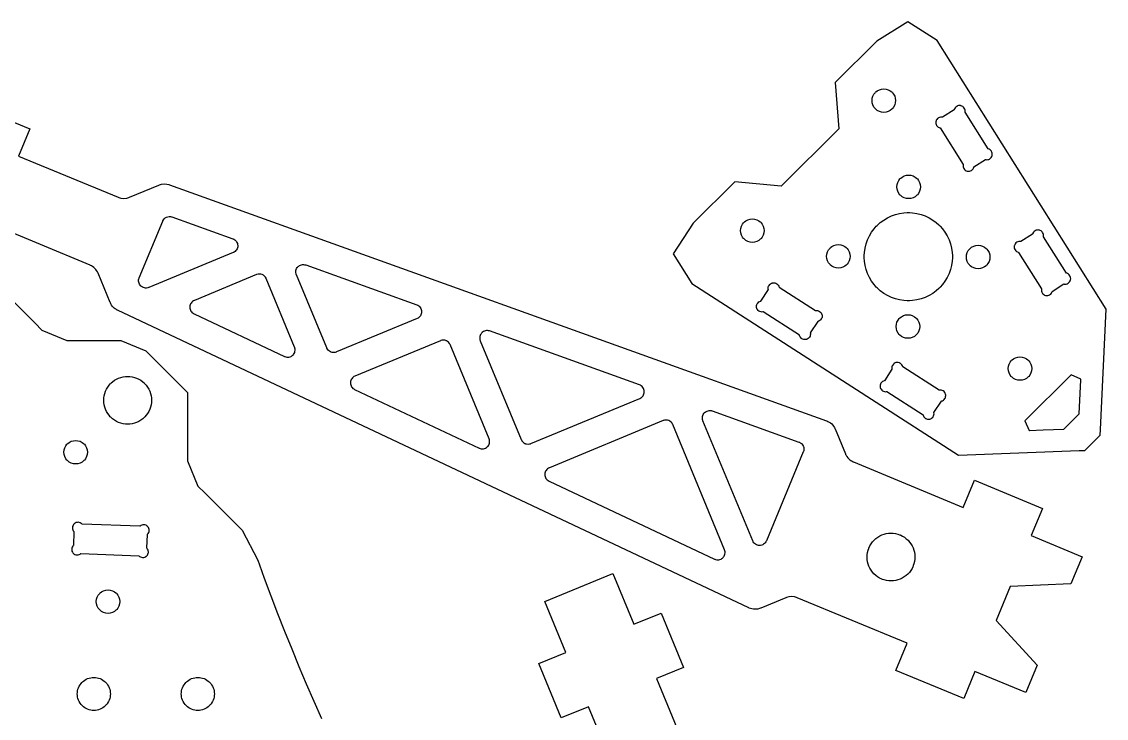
# Model space of a CAD drawing. Extents: x 0 to 997, y 0 to 569.
# Drawn here: x 849.5 to 997, y 458.4 to 553.1 of the extents above; entities that cross this region are included whole.
import ezdxf

# ---------------------------------------------------------------- set-up
doc = ezdxf.new("R2010")
doc.units = 0
doc.layers.get('0').update_dxf_attribs({"linetype": 'CONTINUOUS'})

msp = doc.modelspace()

# ---------------------------------------------------------------- linework, layer by layer
at = {"color": 0}
for points in [[(960.093, 544.854), (960.611, 538.557), (952.754, 530.782), (946.461, 531.365), (940.783, 525.747), (938.075, 521.544), (940.596, 517.54), (976.875, 494.158), (993.294, 494.787), (994.043, 494.817), (996.139, 496.892), (996.175, 497.639), (996.979, 514.05), (973.981, 550.574), (970.003, 553.137), (965.771, 550.474), (960.093, 544.854)], [(965.585, 541.274), (965.528, 541.331), (965.379, 541.524), (965.233, 541.803), (965.146, 542.099), (965.115, 542.404), (965.146, 542.71), (965.233, 543.007), (965.379, 543.285), (965.528, 543.479), (965.585, 543.536), (965.642, 543.593), (965.836, 543.742), (966.114, 543.887), (966.41, 543.975), (966.715, 544.004), (967.021, 543.975), (967.318, 543.887), (967.596, 543.742), (967.79, 543.593), (967.847, 543.536), (967.904, 543.479), (968.053, 543.285), (968.199, 543.007), (968.286, 542.71), (968.317, 542.404), (968.286, 542.099), (968.199, 541.803), (968.053, 541.524), (967.904, 541.331), (967.847, 541.274), (967.79, 541.217), (967.596, 541.068), (967.318, 540.922), (967.021, 540.833), (966.715, 540.804), (966.41, 540.833), (966.114, 540.922), (965.836, 541.068), (965.642, 541.217), (965.585, 541.274)], [(977.51, 533.708), (977.501, 533.671), (977.492, 533.557), (977.503, 533.411), (977.542, 533.271), (977.607, 533.143), (977.694, 533.029), (977.803, 532.933), (977.931, 532.858), (978.038, 532.819), (978.075, 532.811), (978.111, 532.803), (978.226, 532.792), (978.372, 532.803), (978.512, 532.843), (978.64, 532.907), (978.754, 532.996), (978.85, 533.104), (978.924, 533.232), (978.964, 533.339), (978.972, 533.376), (980.563, 534.376), (980.599, 534.369), (980.708, 534.358), (980.854, 534.369), (980.996, 534.407), (981.097, 534.454), (981.128, 534.474), (981.16, 534.493), (981.244, 534.564), (981.34, 534.675), (981.413, 534.801), (981.451, 534.907), (981.46, 534.942), (981.468, 534.978), (981.478, 535.089), (981.468, 535.235), (981.429, 535.376), (981.383, 535.476), (981.363, 535.508), (981.343, 535.539), (981.272, 535.625), (981.163, 535.721), (981.035, 535.793), (980.931, 535.832), (980.894, 535.839), (977.762, 540.814), (977.771, 540.851), (977.781, 540.965), (977.769, 541.113), (977.731, 541.251), (977.665, 541.381), (977.578, 541.494), (977.468, 541.59), (977.342, 541.664), (977.233, 541.703), (977.197, 541.711), (977.16, 541.721), (977.046, 541.731), (976.9, 541.719), (976.76, 541.679), (976.631, 541.615), (976.517, 541.526), (976.422, 541.418), (976.347, 541.29), (976.308, 541.183), (976.3, 541.147), (974.71, 540.146), (974.674, 540.154), (974.563, 540.164), (974.417, 540.153), (974.276, 540.115), (974.175, 540.068), (974.144, 540.049), (974.113, 540.029), (974.028, 539.958), (973.932, 539.847), (973.858, 539.721), (973.821, 539.617), (973.813, 539.581), (973.804, 539.544), (973.794, 539.433), (973.804, 539.287), (973.843, 539.147), (973.889, 539.046), (973.908, 539.014), (973.928, 538.983), (974, 538.897), (974.11, 538.803), (974.238, 538.729), (974.342, 538.692), (974.378, 538.683), (977.51, 533.708)], [(968.965, 529.532), (968.908, 529.59), (968.761, 529.783), (968.614, 530.063), (968.526, 530.358), (968.497, 530.664), (968.526, 530.969), (968.614, 531.267), (968.761, 531.544), (968.908, 531.739), (968.965, 531.796), (969.022, 531.853), (969.217, 532), (969.494, 532.147), (969.792, 532.235), (970.097, 532.264), (970.403, 532.235), (970.699, 532.147), (970.978, 532), (971.171, 531.853), (971.228, 531.796), (971.285, 531.739), (971.433, 531.544), (971.579, 531.267), (971.668, 530.969), (971.697, 530.664), (971.668, 530.358), (971.579, 530.063), (971.433, 529.783), (971.285, 529.59), (971.228, 529.532), (971.171, 529.475), (970.978, 529.328), (970.699, 529.181), (970.403, 529.093), (970.097, 529.064), (969.792, 529.093), (969.494, 529.181), (969.217, 529.328), (969.022, 529.475), (968.965, 529.532)], [(878.196, 523.599), (878.232, 523.586), (878.336, 523.536), (878.463, 523.454), (878.574, 523.356), (878.669, 523.243), (878.747, 523.117), (878.806, 522.979), (878.843, 522.833), (878.857, 522.719), (878.858, 522.682), (878.858, 522.643), (878.85, 522.529), (878.819, 522.382), (878.768, 522.242), (878.696, 522.113), (878.607, 521.994), (878.5, 521.89), (878.378, 521.803), (878.276, 521.749), (878.24, 521.733), (866.758, 516.978), (866.724, 516.963), (866.615, 516.931), (866.471, 516.906), (866.325, 516.903), (866.181, 516.921), (866.04, 516.958), (865.907, 517.018), (865.782, 517.096), (865.694, 517.168), (865.668, 517.194), (865.642, 517.221), (865.571, 517.308), (865.492, 517.432), (865.433, 517.567), (865.394, 517.706), (865.376, 517.85), (865.379, 517.996), (865.404, 518.142), (865.438, 518.25), (865.451, 518.283), (868.654, 526.015), (868.672, 526.06), (868.746, 526.188), (868.867, 526.336), (869.01, 526.456), (869.174, 526.547), (869.35, 526.606), (869.535, 526.632), (869.725, 526.621), (869.869, 526.59), (869.915, 526.574), (878.196, 523.599)], [(965.804, 516.921), (965.7, 517.026), (965.406, 517.361), (965.056, 517.835), (964.754, 518.339), (964.504, 518.868), (964.306, 519.419), (964.164, 519.988), (964.076, 520.571), (964.047, 521.015), (964.047, 521.164), (964.047, 521.313), (964.076, 521.757), (964.164, 522.34), (964.306, 522.91), (964.504, 523.46), (964.754, 523.989), (965.056, 524.493), (965.406, 524.967), (965.7, 525.301), (965.804, 525.407), (965.908, 525.511), (966.244, 525.806), (966.718, 526.156), (967.222, 526.457), (967.751, 526.707), (968.301, 526.904), (968.871, 527.047), (969.454, 527.135), (969.899, 527.164), (970.047, 527.164), (970.194, 527.164), (970.64, 527.135), (971.222, 527.047), (971.792, 526.904), (972.343, 526.707), (972.872, 526.457), (973.375, 526.156), (973.85, 525.806), (974.185, 525.511), (974.289, 525.407), (974.394, 525.301), (974.688, 524.967), (975.039, 524.493), (975.34, 523.989), (975.59, 523.46), (975.788, 522.91), (975.931, 522.34), (976.018, 521.757), (976.047, 521.313), (976.047, 521.164), (976.047, 521.015), (976.018, 520.571), (975.931, 519.988), (975.788, 519.419), (975.59, 518.868), (975.34, 518.339), (975.039, 517.835), (974.688, 517.361), (974.394, 517.026), (974.289, 516.921), (974.185, 516.817), (973.85, 516.522), (973.375, 516.172), (972.872, 515.871), (972.343, 515.621), (971.792, 515.424), (971.222, 515.281), (970.64, 515.193), (970.194, 515.164), (970.047, 515.164), (969.899, 515.164), (969.454, 515.193), (968.871, 515.281), (968.301, 515.424), (967.751, 515.621), (967.222, 515.871), (966.718, 516.172), (966.244, 516.522), (965.908, 516.817), (965.804, 516.921)], [(947.711, 523.586), (947.654, 523.643), (947.506, 523.836), (947.36, 524.115), (947.272, 524.411), (947.243, 524.717), (947.272, 525.022), (947.36, 525.319), (947.506, 525.597), (947.654, 525.792), (947.711, 525.849), (947.768, 525.906), (947.962, 526.054), (948.24, 526.2), (948.538, 526.287), (948.843, 526.317), (949.149, 526.287), (949.444, 526.2), (949.722, 526.054), (949.917, 525.906), (949.974, 525.849), (950.031, 525.792), (950.179, 525.597), (950.325, 525.319), (950.413, 525.022), (950.443, 524.717), (950.413, 524.411), (950.325, 524.115), (950.179, 523.836), (950.031, 523.643), (949.974, 523.586), (949.917, 523.529), (949.722, 523.381), (949.444, 523.235), (949.149, 523.146), (948.843, 523.117), (948.538, 523.146), (948.24, 523.235), (947.962, 523.381), (947.768, 523.529), (947.711, 523.586)], [(988.419, 523.89), (988.428, 523.926), (988.438, 524.04), (988.426, 524.188), (988.387, 524.328), (988.322, 524.456), (988.235, 524.569), (988.125, 524.665), (987.999, 524.739), (987.89, 524.779), (987.854, 524.787), (987.817, 524.796), (987.703, 524.806), (987.556, 524.794), (987.417, 524.756), (987.289, 524.69), (987.174, 524.603), (987.079, 524.494), (987.004, 524.367), (986.965, 524.26), (986.957, 524.222), (985.367, 523.221), (985.331, 523.229), (985.215, 523.24), (985.069, 523.229), (984.929, 523.189), (984.801, 523.125), (984.688, 523.036), (984.592, 522.928), (984.518, 522.8), (984.478, 522.693), (984.469, 522.656), (984.461, 522.619), (984.45, 522.506), (984.462, 522.358), (984.501, 522.219), (984.565, 522.09), (984.654, 521.976), (984.762, 521.881), (984.89, 521.807), (984.997, 521.767), (985.035, 521.758), (988.167, 516.783), (988.158, 516.749), (988.149, 516.637), (988.158, 516.492), (988.197, 516.35), (988.244, 516.249), (988.264, 516.218), (988.283, 516.188), (988.354, 516.101), (988.465, 516.006), (988.592, 515.933), (988.696, 515.894), (988.732, 515.886), (988.768, 515.878), (988.879, 515.868), (989.025, 515.879), (989.165, 515.917), (989.267, 515.964), (989.297, 515.983), (989.329, 516.003), (989.414, 516.074), (989.51, 516.185), (989.583, 516.311), (989.621, 516.415), (989.629, 516.451), (991.219, 517.453), (991.256, 517.444), (991.369, 517.435), (991.517, 517.446), (991.657, 517.485), (991.785, 517.55), (991.899, 517.637), (991.994, 517.746), (992.068, 517.874), (992.108, 517.981), (992.117, 518.018), (992.125, 518.054), (992.136, 518.168), (992.124, 518.315), (992.085, 518.456), (992.019, 518.583), (991.932, 518.697), (991.824, 518.793), (991.696, 518.867), (991.589, 518.907), (991.551, 518.915), (988.419, 523.89)], [(959.415, 520.083), (959.358, 520.14), (959.211, 520.333), (959.064, 520.613), (958.976, 520.908), (958.947, 521.214), (958.976, 521.519), (959.064, 521.817), (959.211, 522.094), (959.358, 522.289), (959.415, 522.346), (959.472, 522.403), (959.667, 522.55), (959.944, 522.697), (960.242, 522.785), (960.547, 522.814), (960.853, 522.785), (961.149, 522.697), (961.428, 522.55), (961.621, 522.403), (961.678, 522.346), (961.735, 522.289), (961.883, 522.094), (962.029, 521.817), (962.118, 521.519), (962.147, 521.214), (962.118, 520.908), (962.029, 520.613), (961.883, 520.333), (961.735, 520.14), (961.678, 520.083), (961.621, 520.026), (961.428, 519.878), (961.149, 519.732), (960.853, 519.643), (960.547, 519.614), (960.242, 519.643), (959.944, 519.732), (959.667, 519.878), (959.472, 520.026), (959.415, 520.083)], [(978.415, 519.983), (978.358, 520.04), (978.21, 520.233), (978.064, 520.512), (977.976, 520.808), (977.947, 521.114), (977.976, 521.419), (978.064, 521.717), (978.21, 521.994), (978.358, 522.189), (978.415, 522.246), (978.472, 522.303), (978.667, 522.45), (978.944, 522.597), (979.242, 522.685), (979.547, 522.714), (979.853, 522.685), (980.149, 522.597), (980.428, 522.45), (980.621, 522.303), (980.678, 522.246), (980.735, 522.189), (980.883, 521.994), (981.029, 521.717), (981.118, 521.419), (981.147, 521.114), (981.118, 520.808), (981.029, 520.512), (980.883, 520.233), (980.735, 520.04), (980.678, 519.983), (980.621, 519.925), (980.428, 519.778), (980.149, 519.631), (979.853, 519.543), (979.547, 519.514), (979.242, 519.543), (978.944, 519.631), (978.667, 519.778), (978.472, 519.925), (978.415, 519.983)], [(903.199, 514.617), (903.235, 514.604), (903.338, 514.554), (903.464, 514.472), (903.576, 514.374), (903.671, 514.261), (903.749, 514.135), (903.807, 513.997), (903.844, 513.851), (903.86, 513.738), (903.86, 513.7), (903.861, 513.661), (903.851, 513.547), (903.821, 513.4), (903.769, 513.26), (903.699, 513.131), (903.608, 513.012), (903.501, 512.908), (903.379, 512.821), (903.278, 512.767), (903.243, 512.751), (892.274, 508.208), (892.228, 508.189), (892.085, 508.151), (891.89, 508.132), (891.697, 508.151), (891.553, 508.189), (891.508, 508.208), (891.463, 508.226), (891.335, 508.301), (891.183, 508.425), (891.06, 508.575), (890.986, 508.704), (890.967, 508.749), (886.839, 518.717), (886.825, 518.751), (886.792, 518.856), (886.767, 518.999), (886.762, 519.142), (886.779, 519.283), (886.815, 519.421), (886.871, 519.553), (886.946, 519.676), (887.012, 519.762), (887.039, 519.789), (887.064, 519.817), (887.147, 519.887), (887.267, 519.968), (887.396, 520.031), (887.532, 520.072), (887.672, 520.096), (887.815, 520.099), (887.958, 520.081), (888.065, 520.053), (888.1, 520.04), (903.199, 514.617)], [(885.236, 507.583), (885.271, 507.568), (885.379, 507.529), (885.526, 507.497), (885.675, 507.489), (885.824, 507.501), (885.967, 507.536), (886.106, 507.592), (886.235, 507.668), (886.325, 507.738), (886.353, 507.764), (886.381, 507.79), (886.456, 507.878), (886.537, 508.004), (886.6, 508.139), (886.642, 508.282), (886.661, 508.428), (886.66, 508.576), (886.635, 508.725), (886.601, 508.836), (886.588, 508.871), (882.731, 518.182), (882.711, 518.228), (882.635, 518.36), (882.508, 518.511), (882.358, 518.632), (882.189, 518.722), (882.006, 518.779), (881.814, 518.799), (881.618, 518.781), (881.471, 518.742), (881.424, 518.722), (872.964, 515.218), (872.931, 515.204), (872.833, 515.153), (872.714, 515.069), (872.61, 514.971), (872.522, 514.86), (872.45, 514.738), (872.396, 514.604), (872.361, 514.464), (872.347, 514.356), (872.347, 514.318), (872.346, 514.282), (872.354, 514.172), (872.382, 514.031), (872.429, 513.894), (872.496, 513.769), (872.579, 513.653), (872.678, 513.55), (872.792, 513.463), (872.887, 513.406), (872.919, 513.39), (885.236, 507.583)], [(957.424, 513.833), (957.461, 513.84), (957.575, 513.85), (957.722, 513.838), (957.861, 513.796), (957.989, 513.731), (958.101, 513.64), (958.196, 513.531), (958.268, 513.403), (958.307, 513.294), (958.315, 513.258), (958.324, 513.221), (958.332, 513.107), (958.319, 512.96), (958.279, 512.821), (958.212, 512.693), (958.124, 512.581), (958.014, 512.486), (957.885, 512.414), (957.778, 512.375), (957.74, 512.367), (956.724, 510.787), (956.731, 510.75), (956.74, 510.636), (956.726, 510.49), (956.686, 510.35), (956.621, 510.222), (956.531, 510.11), (956.421, 510.015), (956.293, 509.943), (956.185, 509.904), (956.149, 509.896), (956.111, 509.887), (955.997, 509.879), (955.85, 509.892), (955.711, 509.932), (955.583, 509.999), (955.471, 510.088), (955.376, 510.197), (955.304, 510.326), (955.265, 510.433), (955.257, 510.471), (950.315, 513.656), (950.279, 513.647), (950.168, 513.639), (950.022, 513.65), (949.882, 513.69), (949.782, 513.738), (949.751, 513.758), (949.719, 513.778), (949.635, 513.85), (949.54, 513.961), (949.469, 514.089), (949.432, 514.194), (949.424, 514.229), (949.417, 514.265), (949.407, 514.376), (949.419, 514.522), (949.46, 514.664), (949.507, 514.764), (949.526, 514.794), (949.547, 514.825), (949.618, 514.91), (949.731, 515.006), (949.858, 515.076), (949.962, 515.114), (949.999, 515.121), (951.017, 516.7), (951.008, 516.738), (951, 516.851), (951.012, 516.999), (951.053, 517.137), (951.119, 517.265), (951.208, 517.378), (951.318, 517.472), (951.446, 517.546), (951.554, 517.585), (951.59, 517.592), (951.628, 517.6), (951.742, 517.61), (951.889, 517.596), (952.028, 517.556), (952.156, 517.489), (952.268, 517.4), (952.363, 517.29), (952.436, 517.162), (952.475, 517.054), (952.482, 517.018), (957.424, 513.833)], [(968.865, 510.533), (968.808, 510.59), (968.66, 510.783), (968.514, 511.063), (968.426, 511.358), (968.397, 511.664), (968.426, 511.969), (968.514, 512.267), (968.66, 512.544), (968.808, 512.739), (968.865, 512.796), (968.922, 512.853), (969.117, 513), (969.394, 513.147), (969.692, 513.235), (969.997, 513.264), (970.303, 513.235), (970.599, 513.147), (970.878, 513), (971.071, 512.853), (971.128, 512.796), (971.185, 512.739), (971.333, 512.544), (971.479, 512.267), (971.568, 511.969), (971.597, 511.664), (971.568, 511.358), (971.479, 511.063), (971.333, 510.783), (971.185, 510.59), (971.128, 510.533), (971.071, 510.476), (970.878, 510.328), (970.599, 510.182), (970.303, 510.093), (969.997, 510.064), (969.692, 510.093), (969.394, 510.182), (969.117, 510.328), (968.922, 510.476), (968.865, 510.533)], [(917.413, 496.283), (917.431, 496.238), (917.506, 496.11), (917.629, 495.958), (917.781, 495.835), (917.908, 495.761), (917.954, 495.742), (917.999, 495.724), (918.142, 495.685), (918.336, 495.665), (918.531, 495.685), (918.674, 495.724), (918.719, 495.742), (933.524, 501.874), (933.558, 501.889), (933.66, 501.943), (933.782, 502.031), (933.889, 502.135), (933.978, 502.251), (934.05, 502.382), (934.101, 502.521), (934.132, 502.668), (934.14, 502.783), (934.14, 502.821), (934.139, 502.86), (934.125, 502.974), (934.087, 503.119), (934.029, 503.257), (933.951, 503.383), (933.856, 503.496), (933.744, 503.594), (933.618, 503.676), (933.514, 503.726), (933.478, 503.739), (913.103, 511.058), (913.068, 511.071), (912.961, 511.099), (912.818, 511.117), (912.675, 511.114), (912.535, 511.09), (912.399, 511.049), (912.269, 510.986), (912.149, 510.906), (912.065, 510.835), (912.04, 510.808), (912.015, 510.781), (911.947, 510.694), (911.872, 510.571), (911.817, 510.439), (911.781, 510.301), (911.765, 510.16), (911.769, 510.017), (911.794, 509.875), (911.826, 509.769), (911.84, 509.735), (917.413, 496.283)], [(911.682, 495.117), (911.717, 495.101), (911.825, 495.063), (911.972, 495.031), (912.121, 495.022), (912.268, 495.035), (912.413, 495.069), (912.55, 495.125), (912.681, 495.201), (912.771, 495.272), (912.799, 495.299), (912.826, 495.324), (912.901, 495.411), (912.983, 495.537), (913.046, 495.672), (913.087, 495.815), (913.107, 495.963), (913.104, 496.111), (913.081, 496.26), (913.047, 496.369), (913.032, 496.404), (907.732, 509.2), (907.714, 509.244), (907.64, 509.374), (907.515, 509.524), (907.365, 509.647), (907.236, 509.722), (907.192, 509.74), (907.146, 509.76), (907.003, 509.797), (906.808, 509.817), (906.614, 509.797), (906.471, 509.76), (906.426, 509.74), (894.8, 504.925), (894.765, 504.911), (894.668, 504.858), (894.55, 504.776), (894.446, 504.678), (894.357, 504.567), (894.286, 504.443), (894.232, 504.311), (894.197, 504.171), (894.183, 504.061), (894.182, 504.025), (894.182, 503.989), (894.19, 503.878), (894.218, 503.736), (894.265, 503.601), (894.332, 503.475), (894.414, 503.36), (894.514, 503.257), (894.628, 503.168), (894.722, 503.113), (894.756, 503.096), (911.682, 495.117)], [(984.104, 504.815), (984.047, 504.872), (983.899, 505.067), (983.753, 505.344), (983.664, 505.642), (983.635, 505.947), (983.664, 506.253), (983.753, 506.549), (983.899, 506.828), (984.047, 507.021), (984.104, 507.078), (984.161, 507.135), (984.356, 507.283), (984.633, 507.429), (984.929, 507.518), (985.235, 507.547), (985.54, 507.518), (985.837, 507.429), (986.115, 507.283), (986.31, 507.135), (986.367, 507.078), (986.424, 507.021), (986.572, 506.828), (986.718, 506.549), (986.806, 506.253), (986.835, 505.947), (986.806, 505.642), (986.718, 505.344), (986.572, 505.067), (986.424, 504.872), (986.367, 504.815), (986.31, 504.758), (986.115, 504.611), (985.837, 504.464), (985.54, 504.376), (985.235, 504.347), (984.929, 504.376), (984.633, 504.464), (984.356, 504.611), (984.161, 504.758), (984.104, 504.815)], [(972.068, 499.636), (972.075, 499.6), (972.113, 499.496), (972.185, 499.367), (972.279, 499.256), (972.364, 499.183), (972.394, 499.164), (972.425, 499.144), (972.526, 499.096), (972.667, 499.057), (972.813, 499.044), (972.924, 499.053), (972.96, 499.061), (972.996, 499.069), (973.1, 499.107), (973.228, 499.178), (973.339, 499.272), (973.411, 499.357), (973.432, 499.387), (973.451, 499.419), (973.499, 499.519), (973.539, 499.66), (973.551, 499.806), (973.542, 499.917), (973.533, 499.953), (974.551, 501.532), (974.589, 501.54), (974.696, 501.579), (974.825, 501.651), (974.935, 501.746), (975.024, 501.858), (975.09, 501.986), (975.131, 502.125), (975.143, 502.272), (975.135, 502.386), (975.126, 502.424), (975.118, 502.46), (975.079, 502.568), (975.007, 502.696), (974.913, 502.806), (974.8, 502.896), (974.672, 502.961), (974.532, 503.003), (974.386, 503.015), (974.272, 503.006), (974.235, 502.999), (969.293, 506.183), (969.286, 506.218), (969.249, 506.324), (969.176, 506.451), (969.082, 506.563), (968.997, 506.635), (968.967, 506.654), (968.936, 506.675), (968.835, 506.722), (968.694, 506.762), (968.549, 506.774), (968.438, 506.765), (968.401, 506.757), (968.365, 506.75), (968.257, 506.711), (968.129, 506.637), (968.019, 506.543), (967.931, 506.431), (967.864, 506.303), (967.824, 506.164), (967.81, 506.017), (967.819, 505.903), (967.828, 505.865), (966.81, 504.286), (966.772, 504.279), (966.665, 504.24), (966.536, 504.168), (966.426, 504.072), (966.337, 503.96), (966.271, 503.832), (966.231, 503.693), (966.218, 503.546), (966.226, 503.432), (966.235, 503.394), (966.243, 503.358), (966.282, 503.25), (966.354, 503.122), (966.449, 503.012), (966.561, 502.924), (966.689, 502.857), (966.829, 502.817), (966.975, 502.803), (967.09, 502.813), (967.126, 502.821), (972.068, 499.636)], [(866.183, 503.935), (866.242, 503.876), (866.407, 503.688), (866.6, 503.425), (866.764, 503.147), (866.897, 502.86), (867.001, 502.561), (867.076, 502.257), (867.121, 501.949), (867.135, 501.636), (867.121, 501.325), (867.076, 501.015), (867.001, 500.711), (866.897, 500.414), (866.764, 500.125), (866.6, 499.849), (866.407, 499.585), (866.242, 499.397), (866.183, 499.339), (866.125, 499.279), (865.936, 499.115), (865.674, 498.922), (865.397, 498.758), (865.108, 498.625), (864.811, 498.521), (864.506, 498.446), (864.197, 498.401), (863.885, 498.386), (863.574, 498.401), (863.264, 498.446), (862.96, 498.521), (862.662, 498.625), (862.374, 498.758), (862.097, 498.922), (861.833, 499.115), (861.646, 499.279), (861.588, 499.339), (861.528, 499.397), (861.364, 499.585), (861.171, 499.849), (861.007, 500.125), (860.874, 500.414), (860.769, 500.711), (860.694, 501.015), (860.65, 501.325), (860.635, 501.636), (860.65, 501.949), (860.694, 502.257), (860.769, 502.561), (860.874, 502.86), (861.007, 503.147), (861.171, 503.425), (861.364, 503.688), (861.528, 503.876), (861.588, 503.935), (861.646, 503.993), (861.833, 504.158), (862.097, 504.351), (862.374, 504.515), (862.662, 504.649), (862.96, 504.753), (863.264, 504.826), (863.574, 504.872), (863.885, 504.886), (864.197, 504.872), (864.506, 504.826), (864.811, 504.753), (865.108, 504.649), (865.397, 504.515), (865.674, 504.351), (865.936, 504.158), (866.125, 503.993), (866.183, 503.935)], [(992.183, 505.085), (992.143, 505.044), (985.932, 498.899), (985.89, 498.858), (986.468, 497.528), (986.525, 497.531), (988.383, 497.601), (991.181, 497.71), (993.276, 499.783), (993.413, 502.565), (993.504, 504.436), (993.507, 504.494), (992.183, 505.085)], [(955.185, 495.942), (955.232, 495.924), (955.367, 495.853), (955.528, 495.732), (955.66, 495.581), (955.74, 495.451), (955.761, 495.404), (955.781, 495.358), (955.824, 495.211), (955.846, 495.012), (955.828, 494.811), (955.789, 494.664), (955.769, 494.617), (950.747, 482.492), (950.733, 482.457), (950.679, 482.357), (950.594, 482.238), (950.493, 482.132), (950.379, 482.043), (950.253, 481.971), (950.117, 481.918), (949.972, 481.885), (949.861, 481.874), (949.824, 481.874), (949.786, 481.874), (949.674, 481.885), (949.531, 481.918), (949.394, 481.971), (949.268, 482.043), (949.153, 482.132), (949.053, 482.238), (948.967, 482.357), (948.914, 482.457), (948.9, 482.492), (942.121, 498.857), (942.107, 498.89), (942.075, 498.996), (942.05, 499.139), (942.046, 499.282), (942.061, 499.424), (942.097, 499.561), (942.153, 499.693), (942.228, 499.817), (942.296, 499.903), (942.321, 499.929), (942.346, 499.956), (942.429, 500.028), (942.549, 500.108), (942.678, 500.171), (942.814, 500.213), (942.954, 500.236), (943.097, 500.239), (943.242, 500.221), (943.347, 500.193), (943.382, 500.181), (955.185, 495.942)], [(921.244, 492.458), (921.211, 492.444), (921.114, 492.393), (920.996, 492.31), (920.892, 492.211), (920.803, 492.1), (920.731, 491.978), (920.676, 491.844), (920.642, 491.704), (920.629, 491.594), (920.628, 491.558), (920.626, 491.522), (920.635, 491.412), (920.663, 491.269), (920.711, 491.135), (920.776, 491.01), (920.86, 490.893), (920.96, 490.79), (921.074, 490.703), (921.168, 490.646), (921.201, 490.631), (943.71, 480.019), (943.744, 480.003), (943.853, 479.965), (944, 479.933), (944.149, 479.924), (944.296, 479.936), (944.44, 479.971), (944.579, 480.026), (944.708, 480.103), (944.799, 480.174), (944.826, 480.2), (944.854, 480.226), (944.929, 480.314), (945.011, 480.439), (945.074, 480.575), (945.115, 480.717), (945.135, 480.864), (945.133, 481.012), (945.108, 481.161), (945.075, 481.271), (945.061, 481.307), (938.012, 498.321), (937.993, 498.368), (937.917, 498.5), (937.792, 498.651), (937.64, 498.772), (937.471, 498.863), (937.288, 498.919), (937.096, 498.939), (936.9, 498.921), (936.753, 498.882), (936.706, 498.863), (921.244, 492.458)], [(857.946, 495.697), (858.003, 495.64), (858.15, 495.446), (858.297, 495.168), (858.385, 494.871), (858.414, 494.565), (858.385, 494.26), (858.297, 493.964), (858.15, 493.685), (858.003, 493.492), (857.946, 493.433), (857.889, 493.376), (857.694, 493.229), (857.417, 493.082), (857.119, 492.994), (856.814, 492.965), (856.508, 492.994), (856.213, 493.082), (855.933, 493.229), (855.74, 493.376), (855.683, 493.433), (855.626, 493.492), (855.478, 493.685), (855.332, 493.964), (855.243, 494.26), (855.214, 494.565), (855.243, 494.871), (855.332, 495.168), (855.478, 495.446), (855.626, 495.64), (855.683, 495.697), (855.74, 495.754), (855.933, 495.901), (856.213, 496.049), (856.508, 496.136), (856.814, 496.165), (857.119, 496.136), (857.417, 496.049), (857.694, 495.901), (857.889, 495.754), (857.946, 495.697)], [(857.686, 484.792), (857.661, 484.819), (857.572, 484.892), (857.444, 484.965), (857.307, 485.012), (857.165, 485.032), (857.021, 485.024), (856.881, 484.988), (856.747, 484.924), (856.654, 484.858), (856.626, 484.832), (856.599, 484.807), (856.528, 484.721), (856.454, 484.594), (856.406, 484.457), (856.387, 484.347), (856.386, 484.31), (856.385, 484.274), (856.394, 484.162), (856.432, 484.021), (856.496, 483.889), (856.56, 483.799), (856.585, 483.771), (856.585, 483.772), (856.512, 481.894), (856.514, 481.896), (856.486, 481.869), (856.412, 481.782), (856.339, 481.654), (856.293, 481.517), (856.274, 481.374), (856.282, 481.231), (856.317, 481.089), (856.381, 480.957), (856.447, 480.863), (856.472, 480.835), (856.499, 480.807), (856.586, 480.735), (856.714, 480.661), (856.851, 480.614), (856.994, 480.594), (857.137, 480.603), (857.279, 480.639), (857.412, 480.703), (857.506, 480.768), (857.533, 480.794), (857.532, 480.794), (865.404, 480.492), (865.429, 480.465), (865.515, 480.394), (865.642, 480.321), (865.781, 480.272), (865.89, 480.254), (865.926, 480.251), (865.963, 480.251), (866.074, 480.261), (866.215, 480.299), (866.347, 480.363), (866.438, 480.426), (866.465, 480.451), (866.492, 480.476), (866.564, 480.563), (866.637, 480.689), (866.685, 480.826), (866.704, 480.936), (866.706, 480.974), (866.707, 481.01), (866.696, 481.121), (866.66, 481.262), (866.594, 481.394), (866.531, 481.485), (866.506, 481.512), (866.578, 483.387), (866.606, 483.412), (866.676, 483.499), (866.75, 483.625), (866.797, 483.764), (866.817, 483.874), (866.818, 483.91), (866.819, 483.946), (866.808, 484.057), (866.772, 484.199), (866.708, 484.331), (866.643, 484.421), (866.618, 484.449), (866.593, 484.475), (866.508, 484.547), (866.382, 484.621), (866.243, 484.668), (866.133, 484.688), (866.097, 484.689), (866.06, 484.69), (865.949, 484.679), (865.807, 484.643), (865.676, 484.578), (865.585, 484.514), (865.558, 484.489), (857.686, 484.792)], [(964.697, 481.546), (964.729, 481.624), (964.84, 481.847), (965.01, 482.126), (965.203, 482.383), (965.418, 482.618), (965.653, 482.828), (965.906, 483.012), (966.174, 483.172), (966.457, 483.306), (966.75, 483.411), (967.053, 483.488), (967.363, 483.536), (967.678, 483.554), (967.994, 483.54), (968.314, 483.494), (968.631, 483.417), (968.867, 483.338), (968.944, 483.306), (969.021, 483.274), (969.244, 483.162), (969.524, 482.993), (969.781, 482.8), (970.015, 482.585), (970.225, 482.35), (970.41, 482.097), (970.569, 481.829), (970.703, 481.546), (970.808, 481.253), (970.885, 480.95), (970.933, 480.64), (970.951, 480.325), (970.938, 480.008), (970.893, 479.689), (970.814, 479.372), (970.735, 479.136), (970.703, 479.06), (970.671, 478.982), (970.56, 478.758), (970.392, 478.479), (970.199, 478.222), (969.983, 477.988), (969.747, 477.778), (969.494, 477.593), (969.226, 477.433), (968.944, 477.3), (968.65, 477.194), (968.347, 477.118), (968.038, 477.069), (967.722, 477.051), (967.406, 477.065), (967.087, 477.111), (966.769, 477.189), (966.533, 477.268), (966.457, 477.3), (966.379, 477.332), (966.156, 477.443), (965.876, 477.613), (965.619, 477.806), (965.386, 478.021), (965.175, 478.256), (964.99, 478.508), (964.831, 478.776), (964.697, 479.06), (964.592, 479.353), (964.515, 479.656), (964.467, 479.965), (964.45, 480.281), (964.462, 480.597), (964.508, 480.917), (964.586, 481.233), (964.665, 481.469), (964.697, 481.546)], [(862.354, 475.379), (862.411, 475.322), (862.56, 475.128), (862.706, 474.85), (862.794, 474.554), (862.824, 474.247), (862.794, 473.942), (862.706, 473.646), (862.56, 473.368), (862.411, 473.174), (862.354, 473.117), (862.297, 473.06), (862.104, 472.911), (861.825, 472.765), (861.529, 472.678), (861.224, 472.647), (860.918, 472.678), (860.621, 472.765), (860.343, 472.911), (860.149, 473.06), (860.092, 473.117), (860.035, 473.174), (859.887, 473.368), (859.74, 473.646), (859.653, 473.942), (859.624, 474.247), (859.653, 474.554), (859.74, 474.85), (859.887, 475.128), (860.035, 475.322), (860.092, 475.379), (860.149, 475.436), (860.343, 475.585), (860.621, 475.731), (860.918, 475.818), (861.224, 475.847), (861.529, 475.818), (861.825, 475.731), (862.104, 475.585), (862.297, 475.436), (862.354, 475.379)], [(860.881, 463.276), (860.921, 463.235), (861.035, 463.106), (861.168, 462.922), (861.282, 462.731), (861.374, 462.532), (861.446, 462.325), (861.497, 462.115), (861.529, 461.9), (861.539, 461.685), (861.529, 461.469), (861.497, 461.256), (861.446, 461.044), (861.374, 460.839), (861.282, 460.639), (861.168, 460.447), (861.035, 460.265), (860.921, 460.135), (860.881, 460.094), (860.839, 460.053), (860.71, 459.939), (860.526, 459.806), (860.335, 459.692), (860.136, 459.6), (859.929, 459.528), (859.719, 459.476), (859.504, 459.446), (859.289, 459.435), (859.074, 459.446), (858.86, 459.476), (858.649, 459.528), (858.443, 459.6), (858.243, 459.692), (858.051, 459.806), (857.869, 459.939), (857.739, 460.053), (857.699, 460.094), (857.657, 460.135), (857.543, 460.265), (857.41, 460.447), (857.296, 460.639), (857.204, 460.839), (857.132, 461.044), (857.081, 461.256), (857.05, 461.469), (857.039, 461.685), (857.05, 461.9), (857.081, 462.115), (857.132, 462.325), (857.204, 462.532), (857.296, 462.731), (857.41, 462.922), (857.543, 463.106), (857.657, 463.235), (857.699, 463.276), (857.739, 463.317), (857.869, 463.431), (858.051, 463.564), (858.243, 463.678), (858.443, 463.769), (858.649, 463.842), (858.86, 463.893), (859.074, 463.925), (859.289, 463.935), (859.504, 463.925), (859.719, 463.893), (859.929, 463.842), (860.136, 463.769), (860.335, 463.678), (860.526, 463.564), (860.71, 463.431), (860.839, 463.317), (860.881, 463.276)], [(875.022, 463.276), (875.063, 463.235), (875.176, 463.106), (875.311, 462.922), (875.424, 462.731), (875.517, 462.532), (875.589, 462.325), (875.64, 462.115), (875.671, 461.9), (875.681, 461.685), (875.671, 461.469), (875.64, 461.256), (875.589, 461.044), (875.517, 460.839), (875.424, 460.639), (875.311, 460.447), (875.176, 460.265), (875.063, 460.135), (875.022, 460.094), (874.982, 460.053), (874.851, 459.939), (874.669, 459.806), (874.478, 459.692), (874.278, 459.6), (874.072, 459.528), (873.861, 459.476), (873.647, 459.446), (873.431, 459.435), (873.215, 459.446), (873.001, 459.476), (872.79, 459.528), (872.585, 459.6), (872.385, 459.692), (872.193, 459.806), (872.011, 459.939), (871.881, 460.053), (871.84, 460.094), (871.8, 460.135), (871.686, 460.265), (871.551, 460.447), (871.439, 460.639), (871.346, 460.839), (871.274, 461.044), (871.222, 461.256), (871.192, 461.469), (871.181, 461.685), (871.192, 461.9), (871.222, 462.115), (871.274, 462.325), (871.346, 462.532), (871.439, 462.731), (871.551, 462.922), (871.686, 463.106), (871.8, 463.235), (871.84, 463.276), (871.881, 463.317), (872.011, 463.431), (872.193, 463.564), (872.385, 463.678), (872.585, 463.769), (872.79, 463.842), (873.001, 463.893), (873.215, 463.925), (873.431, 463.935), (873.647, 463.925), (873.861, 463.893), (874.072, 463.842), (874.278, 463.769), (874.478, 463.678), (874.669, 463.564), (874.851, 463.431), (874.982, 463.317), (875.022, 463.276)]]:
    msp.add_lwpolyline(points, close=True, dxfattribs=at)
for points in [[(843.186, 541.619), (850.578, 538.558), (849.047, 534.863), (862.601, 529.247), (862.692, 529.21), (862.979, 529.133), (863.367, 529.096), (863.756, 529.133), (864.042, 529.21), (864.132, 529.247), (868.142, 530.908), (868.142, 530.908), (868.226, 530.944), (868.496, 531.018), (868.86, 531.06), (869.225, 531.035), (869.497, 530.974), (869.583, 530.943), (958.928, 498.847), (958.976, 498.829), (959.121, 498.765), (959.304, 498.665), (959.474, 498.547), (959.631, 498.412), (959.774, 498.261), (959.9, 498.097), (960.008, 497.919), (960.079, 497.778), (960.099, 497.729), (961.51, 494.325), (961.528, 494.279), (961.594, 494.146), (961.694, 493.978), (961.811, 493.821), (961.943, 493.676), (962.087, 493.546), (962.244, 493.429), (962.413, 493.328), (962.546, 493.261), (962.592, 493.243), (977.532, 487.054), (979.063, 490.75), (988.301, 486.922), (986.771, 483.228), (993.7, 480.357), (992.169, 476.661), (983.901, 476.3), (981.986, 471.676), (987.578, 465.575), (986.046, 461.879), (979.117, 464.75), (977.586, 461.054), (968.347, 464.881), (969.879, 468.576), (954.938, 474.765), (954.847, 474.803), (954.561, 474.879), (954.172, 474.917), (953.785, 474.879), (953.497, 474.803), (953.407, 474.765), (950.003, 473.356), (949.954, 473.335), (949.804, 473.285), (949.601, 473.236), (949.396, 473.208), (949.189, 473.203), (948.983, 473.219), (948.779, 473.256), (948.579, 473.314), (948.432, 473.371), (948.385, 473.393), (862.512, 513.874), (862.471, 513.893), (862.349, 513.961), (862.194, 514.061), (862.051, 514.176), (861.918, 514.303), (861.799, 514.442), (861.69, 514.59), (861.597, 514.749), (861.536, 514.875), (861.518, 514.917), (859.857, 518.926), (859.839, 518.972), (859.772, 519.106), (859.671, 519.274), (859.556, 519.431), (859.424, 519.575), (859.279, 519.707), (859.122, 519.824), (858.954, 519.925), (858.821, 519.99), (858.775, 520.008), (845.221, 525.624)], [(846.206, 517.196), (851.289, 512.111), (852.218, 511.182), (855.632, 509.768), (862.946, 509.768), (866.36, 508.354), (872.017, 502.697), (872.017, 493.383), (873.431, 489.969), (874.36, 489.04), (879.444, 483.956), (881.578, 479.871), (881.578, 479.871), (881.796, 479.264), (882.46, 477.443), (883.364, 475.022), (884.287, 472.611), (885.231, 470.208), (886.196, 467.814), (887.181, 465.428), (888.185, 463.051), (889.21, 460.683), (890.256, 458.325)], [(931.151, 448.856), (926.558, 459.942), (922.863, 458.411), (919.801, 465.803), (923.497, 467.333), (920.626, 474.262), (929.867, 478.089), (932.736, 471.16), (936.432, 472.69), (939.493, 465.3), (935.797, 463.769), (940.39, 452.682)]]:
    msp.add_lwpolyline(points, dxfattribs=at)

doc.saveas('drawing.dxf')
